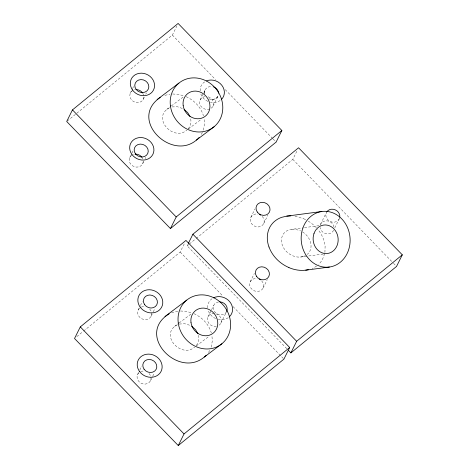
<?xml version="1.0" encoding="UTF-8"?>
<svg xmlns="http://www.w3.org/2000/svg" width="469" height="469" viewBox="0 0 469 469"><rect width="100%" height="100%" fill="white"/><g stroke="black" fill="none" stroke-linecap="round" stroke-linejoin="round"><path stroke-width="0.35" stroke-dasharray="2.35 1.76" d="M324.917 252.463L325.105 246.049L323.534 239.278A34.102 30.198 26.4 0 0 317.777 229.341M324.683 253.688L322.455 259.492A25.414 22.5 26.4 0 1 318.592 264.369M203.335 130.124L204.478 124.08L204.085 118.37M211.161 347.119L212.305 341.074L211.918 335.358M151.106 316.235L153.041 312.325M153.299 311.797L154.969 308.414M150.502 380.705L152.431 376.795M152.695 376.267L154.365 372.884M263.713 223.572L267.899 215.107M220.905 323.1L226.855 311.058M263.109 288.048L267.295 279.577M334.766 227.905L339.462 218.402M130.364 93.009L132.223 89.257M132.534 88.635L133.776 86.132M67.266 121.043L172.363 35.058L176.842 26.03M143.274 99.24L144.528 96.714M145.789 94.181L146.416 92.915M129.761 157.478L130.693 155.597M131.941 153.087L133.184 150.578M142.67 163.716L143.93 161.166M145.197 158.622L145.83 157.35M200.163 99.874L203.581 92.997M203.886 92.37L205.129 89.872L204.613 91.619L204.677 93.495M213.073 106.111L218.097 95.993C216.631 99.152 212.498 100.184 209.426 98.912A7.17 6.343 24.4 0 0 218.566 94.492M138.197 309.997L139.164 308.051M140.448 305.46L142.377 301.573M83.57 331.102L180.19 252.046L184.675 243.018M286.811 348.69L187.137 245.838L187.782 244.548M137.593 374.467L138.554 372.527M139.844 369.93L141.773 366.043M250.804 217.34L254.989 208.91M207.996 316.868L211.214 310.384M211.537 309.733L213.788 305.196M196.177 238.44L292.803 159.39L297.282 150.361M250.2 281.81L254.38 273.38M320.603 224.205L326.395 212.539M202.426 132.381L200.615 135.541M209.719 350.46L208.447 352.536M196.452 345.336C198.78 342.382 199.354 338.278 198.258 334.719M188.216 128.834C190.865 125.856 191.592 121.489 190.426 117.725M169.514 107.741C151.129 117.314 173.038 141.908 186.832 130.177M177.346 324.736C158.956 334.303 180.87 358.896 194.664 347.171M187.137 245.838L188.837 244.455M189.4 243.991L195.614 238.903M76.793 336.648L83.007 331.565M166.735 109.441L170.775 106.393M171.349 105.959L184.036 96.38M188.485 128.928L200.879 119.577M174.568 326.436L178.607 323.387M179.181 322.953L191.868 313.374M196.318 345.923L208.711 336.566M171.543 312.741L177.833 311.187M164.918 95.324L170.007 94.193M302.904 256.607C291.372 259.773 277.689 247.28 282.473 235.52A13.044 11.549 26.4 0 1 289.602 229.675L301.637 227.975M179.222 324.073L184.68 323.692L190.391 325.457M172.041 106.92L177.546 106.791L182.875 108.632M304.481 227.6L319.442 225.624M323.293 254.04L300.822 257M291.689 229.288L296.062 229.447L300.611 230.906M172.656 93.993L178.103 94.339L184.153 95.899M180.489 310.988L185.935 311.334L191.985 312.893M294.978 216.227L303.584 218.689M186.105 96.684C194.225 100.243 200.961 107.26 203.482 115.843M193.937 313.679C202.057 317.237 208.793 324.249 211.314 332.838M302.558 231.967C308.713 235.673 313.169 243.728 310.038 250.768A13.044 11.549 26.4 0 1 307.189 254.433M172.363 35.058L215.588 79.666M225.249 89.632L272.542 138.437M273.046 138.959L276.1 142.107M292.803 159.39L392.981 262.769M393.485 263.291L396.54 266.439M180.19 252.046L222.91 296.127M233.081 306.626L283.933 359.102M208.172 96.807A7.17 6.349 26.4 0 1 212.486 107.079A7.17 6.349 26.4 0 1 200.967 106.322A7.17 6.349 26.4 0 1 204.707 96.579M142.758 93.202A7.17 6.349 26.4 0 1 139.979 102.201A7.17 6.349 26.4 0 1 130.282 97.892A7.17 6.349 26.4 0 1 134.908 89.714M143.227 161.283A7.17 6.349 26.4 0 1 136.819 167.111A7.17 6.349 26.4 0 1 129.315 161.143A7.17 6.349 26.4 0 1 134.298 154.184M142.148 157.672A7.17 6.349 26.4 0 1 142.811 158.979M220.102 100.559A12.399 10.98 26.4 0 1 210.405 102.23M207.902 101.392A12.399 10.98 26.4 0 1 200.838 94.105M200.134 90.916A12.399 10.98 26.4 0 1 205.064 81.612M204.748 93.812A7.17 6.343 24.4 0 1 212.223 86.56M216.367 326.395A7.17 6.349 26.4 0 1 207.497 318.527A7.17 6.349 26.4 0 1 218.015 314.717A7.17 6.349 26.4 0 1 218.601 325.586M226.568 311.697A7.17 6.349 26.4 0 1 214.714 311.903A7.17 6.349 26.4 0 1 218.783 301.895M149.658 309.018A7.17 6.349 26.4 0 1 149.681 318.088A7.17 6.349 26.4 0 1 139.885 317.449A7.17 6.349 26.4 0 1 139.393 308.35M141.345 307.095A7.17 6.349 26.4 0 1 144.716 306.632M149.048 373.494A7.17 6.349 26.4 0 1 149.078 382.557A7.17 6.349 26.4 0 1 139.281 381.918A7.17 6.349 26.4 0 1 138.789 372.82M140.741 371.565A7.17 6.349 26.4 0 1 144.112 371.108M228.204 317.706A12.745 11.285 26.4 0 1 218.237 319.424M215.664 318.562A12.745 11.285 26.4 0 1 208.13 310.261M207.679 307.793A12.745 11.285 26.4 0 1 212.047 298.683M333.606 230.238A7.17 6.349 26.4 0 1 326.242 233.697A7.17 6.349 26.4 0 1 320.11 227.565M320.221 225.272A7.17 6.349 26.4 0 1 327.626 220.911A7.17 6.349 26.4 0 1 334.057 227.547M339.368 218.63A7.17 6.349 26.4 0 1 330.076 221.438A7.17 6.349 26.4 0 1 326.465 212.398M262.265 216.361A7.17 6.349 26.4 0 1 260.565 226.474A7.17 6.349 26.4 0 1 250.393 221.157A7.17 6.349 26.4 0 1 257.821 214.04M261.661 280.831A7.17 6.349 26.4 0 1 259.961 290.944A7.17 6.349 26.4 0 1 249.784 285.633A7.17 6.349 26.4 0 1 257.217 278.51M316.622 265.982A25.414 22.5 26.4 0 1 312.125 268.485M303.572 218.718A34.102 30.198 26.4 0 1 305.841 219.785M308.244 221.122A34.102 30.198 26.4 0 1 316.323 227.676M305.477 255.582A13.044 11.549 26.4 0 1 302.91 256.613"/><path stroke-width="0.7" d="M72.46 109.898L66.698 121.506L170.44 228.561L276.1 142.107L281.863 130.499L178.12 23.45L72.46 109.898L176.197 216.954L170.44 228.561M80.293 326.893L74.53 338.501L178.267 445.55L283.933 359.102L289.695 347.494L185.953 240.439L80.293 326.893L184.03 433.942L178.267 445.55M188.421 243.259L192.9 234.23L298.56 147.782L402.302 254.831L396.54 266.439L290.88 352.893L288.335 350.267M290.88 352.893L296.637 341.285L402.302 254.831M199.108 137.476C174.603 164.59 126.906 120.199 160.263 97.394M206.102 355.379C180.407 381.115 134.316 335.112 169.215 313.779M176.197 216.954L281.863 130.499M184.03 433.942L289.695 347.494M157.144 99.545L178.906 83.113M196.423 140.079L214.081 126.747M164.977 316.534L186.738 300.107M204.255 357.067L221.913 343.742M308.35 269.687C301.872 271.193 294.995 270.197 288.927 267.6M321.881 211.496L286.799 216.121L281.611 217.346A25.414 22.5 26.4 0 0 270.05 226.797C266.574 232.911 266.574 240.515 268.977 247.011M305.712 270.167L329.408 267.037M286.799 216.121L290.856 215.892M191.622 326.166L195.55 329.654L197.936 333.77M184.088 109.371L187.717 112.666L189.98 116.464M192.9 234.23L296.637 341.285M135.887 89.608A7.17 6.349 26.4 0 1 142.47 92.792M135.277 154.084A7.17 6.349 26.4 0 1 141.867 157.262M206.524 80.891A12.399 10.98 26.4 0 1 221.761 85.2A12.399 10.98 26.4 0 1 221.339 99.551M213.565 86.906A7.17 6.343 24.4 0 1 218.63 93.214M219.779 301.86A7.17 6.349 26.4 0 1 226.762 311.287M213.483 297.838A12.745 11.285 26.4 0 1 229.622 301.573A12.745 11.285 26.4 0 1 229.476 316.669M326.957 211.63A7.17 6.349 26.4 0 1 335.335 209.883A7.17 6.349 26.4 0 1 339.755 217.323M259.298 214.433A7.17 6.349 26.4 0 1 260.676 215.101M259.164 279.096A7.17 6.349 26.4 0 1 260.5 279.846M288.939 267.57A34.102 30.198 26.4 0 1 269.001 246.999M170.435 105.959A28.029 25.279 53 0 0 212.639 127.832A28.029 25.279 53 0 0 206.407 80.996A28.029 25.279 53 0 0 170.435 105.959M183.162 105.455A14.34 12.933 53 0 0 204.754 116.646A14.34 12.933 53 0 0 201.564 92.686A14.34 12.933 53 0 0 183.162 105.455M132.487 89.966A12.399 10.98 26.4 0 0 153.422 90.183A12.399 10.98 26.4 0 0 141.392 73.164A12.399 10.98 26.4 0 0 132.487 89.966M136.215 89.532A7.17 6.343 24.3 0 0 148.298 89.122A7.17 6.343 24.3 0 0 140.905 79.595A7.17 6.343 24.3 0 0 136.215 89.532M131.848 154.342A12.399 10.98 26.4 0 0 152.783 154.553A12.399 10.98 26.4 0 0 140.753 137.534A12.399 10.98 26.4 0 0 131.848 154.342M135.641 154.037A7.17 6.32 23.4 0 0 147.723 153.527A7.17 6.32 23.4 0 0 140.237 144.1A7.17 6.32 23.4 0 0 135.641 154.037M178.267 322.953A28.029 25.279 53 0 0 220.471 344.826A28.029 25.279 53 0 0 214.239 297.991A28.029 25.279 53 0 0 178.267 322.953M190.994 322.449A14.34 12.933 53 0 0 212.586 333.641A14.34 12.933 53 0 0 209.397 309.681A14.34 12.933 53 0 0 190.994 322.449M144.663 304.703A7.17 6.349 26.4 0 0 156.769 304.827A7.17 6.349 26.4 0 0 149.81 294.989A7.17 6.349 26.4 0 0 144.663 304.703M144.059 369.179A7.17 6.349 26.4 0 0 156.159 369.302A7.17 6.349 26.4 0 0 149.206 359.459A7.17 6.349 26.4 0 0 144.059 369.179M139.451 371.384A12.745 11.285 26.4 0 0 160.973 371.6A12.745 11.285 26.4 0 0 148.609 354.113A12.745 11.285 26.4 0 0 139.451 371.384M140.09 307.007A12.745 11.285 26.4 0 0 161.612 307.23A12.745 11.285 26.4 0 0 149.242 289.736A12.745 11.285 26.4 0 0 140.09 307.007M302.886 228.016A28.029 24.423 82.5 0 0 329.191 267.066A28.029 24.423 82.5 0 0 344.856 222.716A28.029 24.423 82.5 0 0 302.886 228.016M314.001 233.509A14.34 12.493 82.5 0 0 327.462 253.489A14.34 12.493 82.5 0 0 335.47 230.801A14.34 12.493 82.5 0 0 314.001 233.509M257.27 212.047A7.17 6.349 26.4 0 0 269.376 212.17A7.17 6.349 26.4 0 0 262.417 202.332A7.17 6.349 26.4 0 0 257.27 212.047M256.666 276.517A7.17 6.349 26.4 0 0 268.766 276.64A7.17 6.349 26.4 0 0 261.813 266.802A7.17 6.349 26.4 0 0 256.666 276.517"/></g></svg>
